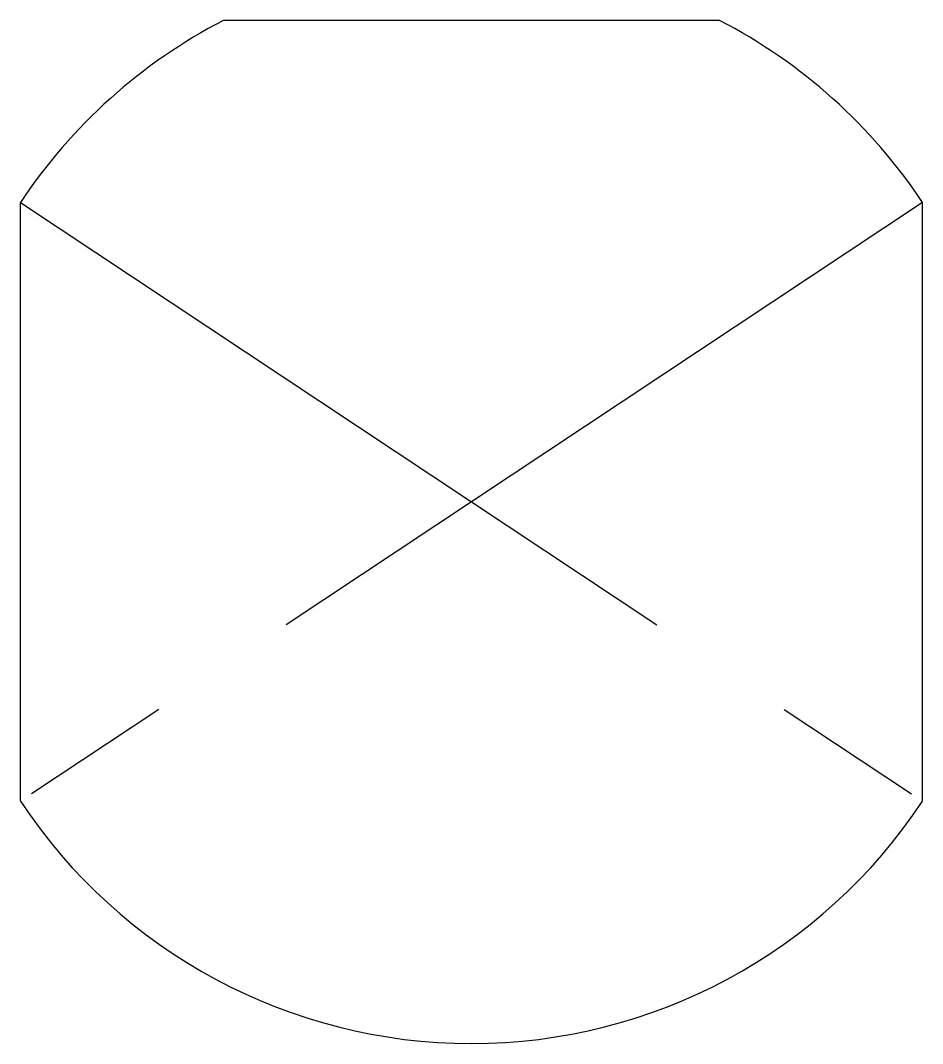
# Model space of a CAD drawing. Header units: millimetres. Extents: x -7.5 to 7.5, y -9 to 8.
import ezdxf

# ---------------------------------------------------------------- set-up
doc = ezdxf.new("R2010")
doc.units = ezdxf.units.MM
doc.linetypes.add('CENTERX2', pattern=[20.32, 12.7, -2.54, 2.54, -2.54])

msp = doc.modelspace()

# ---------------------------------------------------------------- linework, layer by layer
at = {"color": 7, "linetype": 'Continuous'}
for p, q in [((4.123, 8), (-4.123, 8)), ((-7.5, -4.975), (-7.5, 4.975)), ((7.5, -4.975), (7.5, 4.975))]:
    msp.add_line(p, q, dxfattribs=at)
at = {"color": 7, "linetype": 'CENTERX2'}
for p, q in [((-7.5, 4.975), (7.5, -4.975)), ((7.5, 4.975), (-7.5, -4.975))]:
    msp.add_line(p, q, dxfattribs=at)
at = {"color": 7, "linetype": 'Continuous'}
for start, end in [(117.266, 146.4427), (33.5573, 62.734), (213.5573, 326.4427)]:
    msp.add_arc((0, 0), 9, start, end, dxfattribs=at)

doc.saveas('drawing.dxf')
